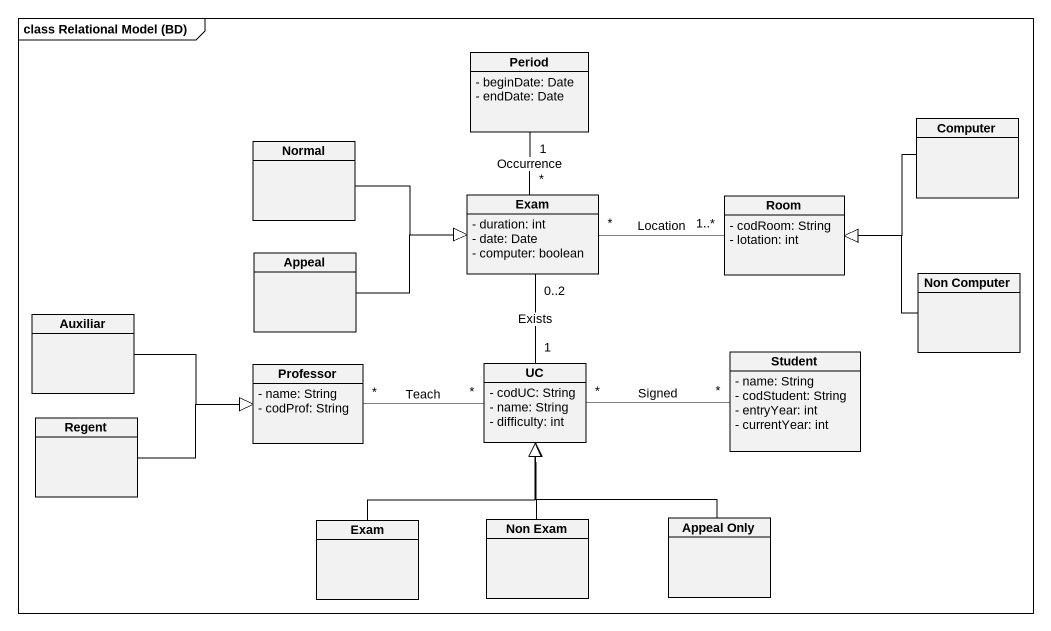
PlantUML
@startuml
mainframe class Relational Model (BD)
hide circle
hide empty members
skinparam classAttributeIconSize 0
class Period {
  - beginDate: Date
  - endDate: Date
}
class Normal
class Computer
class Exam {
  - duration: int
  - date: Date
  - computer: boolean
}
class Room {
  - codRoom: String
  - lotation: int
}
class Appeal
class Auxiliar
class "Non Computer" as Non_Computer
class Professor {
  - name: String
  - codProf: String
}
class UC {
  - codUC: String
  - name: String
  - difficulty: int
}
class Student {
  - name: String
  - codStudent: String
  - entryYear: int
  - currentYear: int
}
class Regent
class "Non Exam" as Non_Exam
class "Appeal Only" as Appeal_Only
class "Exam" as Exam_2
Normal -right-|> Exam
Computer -left-|> Room
Exam "*" -up- "1" Period : Occurrence
Exam "*" -right- "1..*" Room : Location
Exam "0..2" -- "1" UC : Exists
Appeal -right-|> Exam
Auxiliar -right-|> Professor
Non_Computer -left-|> Room
Professor "*" -right- "*" UC : Teach
UC "*" -right- "*" Student : Signed
Regent -right-|> Professor
Non_Exam -up-|> UC
Appeal_Only -up-|> UC
Exam_2 -up-|> UC
@enduml
